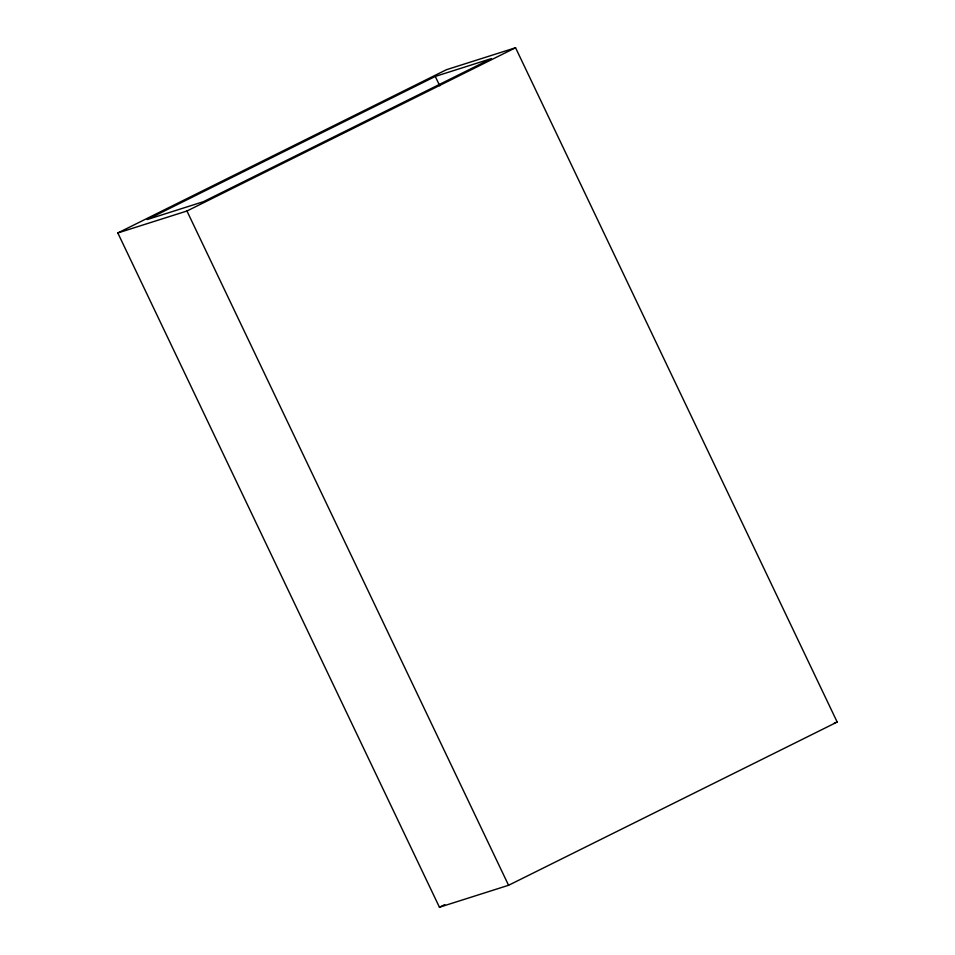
<?xml version="1.0" encoding="UTF-8"?>
<svg xmlns="http://www.w3.org/2000/svg" width="955" height="955" viewBox="0 0 955 955"><rect width="100%" height="100%" fill="white"/><g stroke="black" fill="none" stroke-linecap="round" stroke-linejoin="round"><path stroke-width="1.43" d="M117.823 232.96L446.427 69.715L515.557 47.75L837.177 722.04L508.573 885.285L439.443 907.25L117.823 232.96L186.953 211.007L515.557 47.75M435.277 76.424L147.189 219.554L203.367 201.708L491.455 58.577L435.277 76.424L439.754 85.807M439.443 907.25L444.779 904.6M834.36 722.935L837.177 722.04M186.953 211.007L508.573 885.285"/></g></svg>
